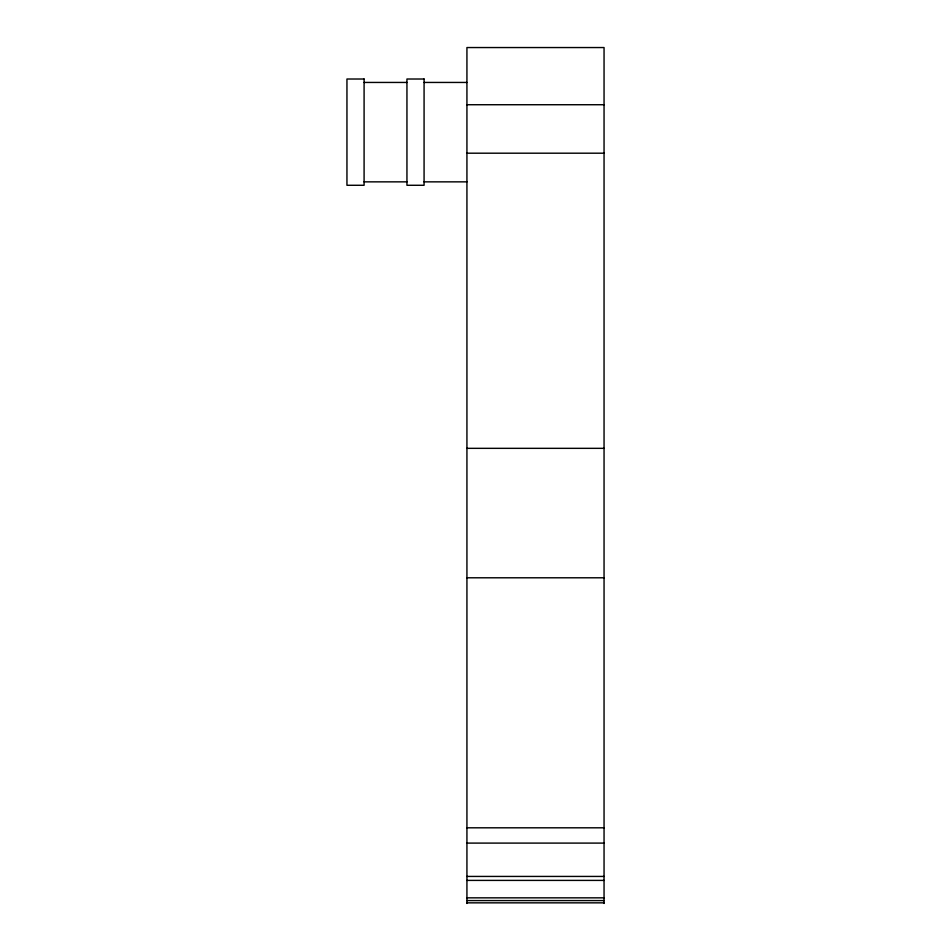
<?xml version="1.0" encoding="UTF-8"?>
<svg xmlns="http://www.w3.org/2000/svg" width="951" height="951" viewBox="0 0 951 951"><rect width="100%" height="100%" fill="white"/><g stroke="black" fill="none" stroke-linecap="round" stroke-linejoin="round"><path stroke-width="1.43" d="M364.09 82.44L406.945 82.44M424.075 82.44L466.929 82.44M466.929 104.729L604.051 104.729M466.929 153.194L604.051 153.194M364.09 181.855L406.945 181.855M424.075 181.855L466.929 181.855M466.929 448.337L604.051 448.337M466.929 577.792L604.051 577.792M466.929 827.81L604.051 827.81M466.929 843.097L604.051 843.097M466.929 876.43L604.051 876.43M466.929 880.4L604.051 880.4M466.929 897.839L604.051 897.839M466.929 900.573L604.051 900.573M466.929 902.844L604.051 902.844M604.051 903.45L604.051 47.55L466.929 47.55L466.929 903.45M364.09 79.016L346.949 79.016L346.949 185.279L364.09 185.279L364.09 79.016M424.075 79.016L406.945 79.016L406.945 185.279L424.075 185.279L424.075 79.016"/></g></svg>
